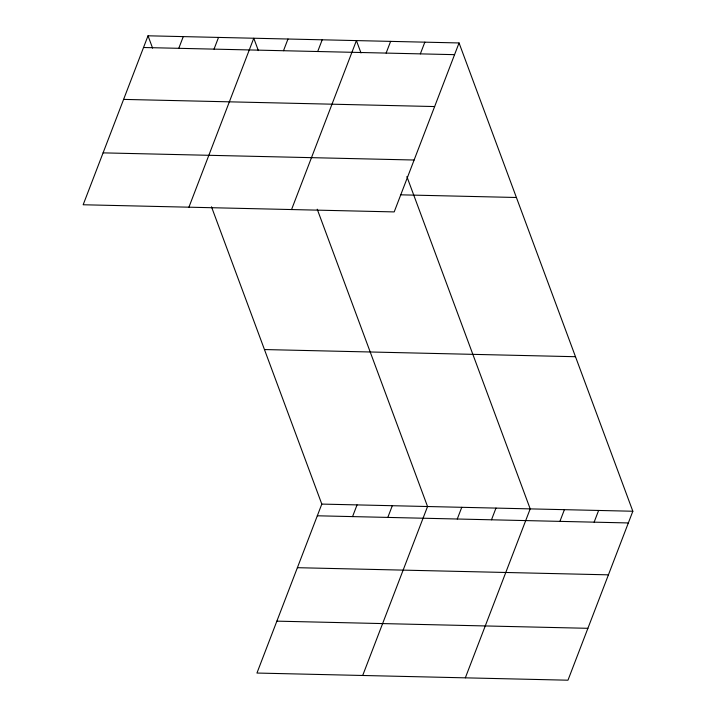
<?xml version="1.0" encoding="UTF-8"?>
<svg xmlns="http://www.w3.org/2000/svg" width="716" height="716" viewBox="0 0 716 716"><rect width="100%" height="100%" fill="white"/><g stroke="black" fill="none" stroke-linecap="round" stroke-linejoin="round"><path stroke-width="1.07" d="M148.024 35.8L83.163 204.758L394.194 211.909L459.054 42.951L148.024 35.8L152.606 48.16M178.776 48.312L183.269 36.614M214.03 49.127L218.523 37.42M188.917 207.192L253.768 38.234L258.36 50.594M283.491 50.72L287.984 39.022M317.707 51.507L322.2 39.81M291.555 209.555L356.416 40.597L360.998 52.957M386.13 53.082L390.623 41.376M420.346 53.87L424.839 42.163M211.471 206.772L321.806 504.091L256.946 673.049L567.976 680.2L632.837 511.242L459.054 42.951M352.558 516.603L357.051 504.896M387.812 517.417L392.305 505.711M362.699 675.474L427.55 506.516L317.224 209.206M457.273 519.01L461.766 507.304M491.489 519.798L495.982 508.092M465.337 677.837L530.198 508.879L406.876 176.584M559.912 521.373L564.405 509.667M594.128 522.161L598.621 510.454M143.531 47.507L454.562 54.658M123.608 99.399L434.639 106.55M103.086 152.866L414.116 160.017M400.512 194.824L516.397 197.491M264.455 349.551L575.485 356.711M321.806 504.091L632.837 511.242M317.313 515.788L628.344 522.948M297.391 567.69L608.421 574.841M276.868 621.148L587.899 628.308"/></g></svg>
